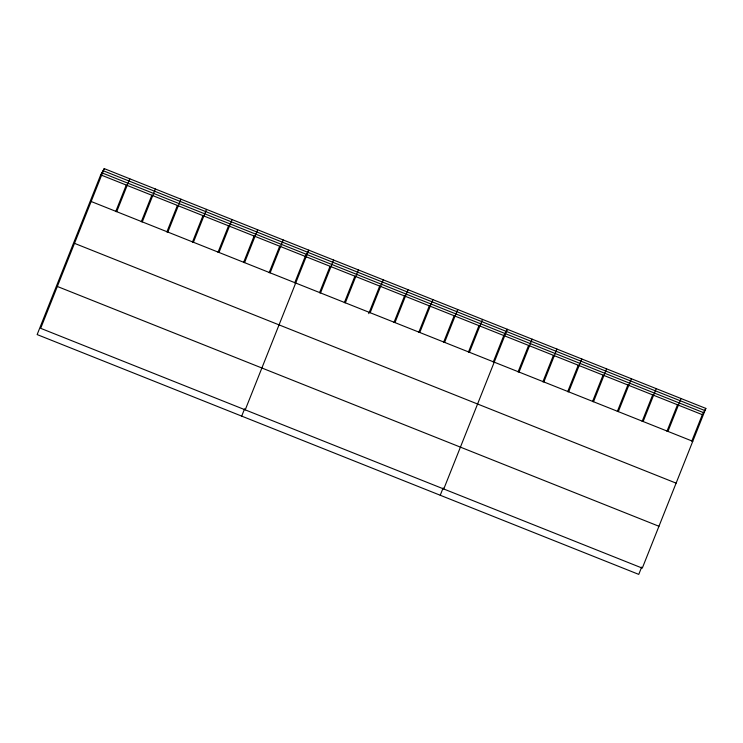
<?xml version="1.0" encoding="UTF-8"?>
<svg xmlns="http://www.w3.org/2000/svg" width="743" height="743" viewBox="0 0 743 743"><rect width="100%" height="100%" fill="white"/><g stroke="black" fill="none" stroke-linecap="round" stroke-linejoin="round"><path stroke-width="1.11" d="M104.234 168.615L40.679 328.322L642.296 568.126L705.85 408.418L104.234 168.615L100.704 174.874L37.15 334.582L638.766 574.385L641.683 567.058M115.722 211.579L126.273 185.072M116.716 211.681L129.802 178.803M141.291 221.776L151.841 195.26M142.284 221.869L155.371 189.001M166.859 231.965L177.41 205.449M167.853 232.067L180.939 199.189M192.428 242.153L202.978 215.646M193.421 242.255L206.508 209.377M217.996 252.351L228.547 225.835M218.99 252.453L232.076 219.575M243.565 262.539L254.115 236.023M244.558 262.641L257.645 229.763M269.133 272.727L279.684 246.221M270.127 272.83L283.213 239.952M241.698 416.117L244.614 408.789M294.702 282.925L305.252 256.409L308.782 250.15L245.227 409.857M319.518 292.816L330.068 266.3M320.521 292.918L333.598 260.041M344.334 302.707L354.885 276.192M345.337 302.81L358.414 269.932M368.732 313.657L379.701 286.083M370.153 312.701L383.23 279.823M393.966 322.49L404.517 295.974M394.97 322.592L408.046 289.714M418.783 332.381L429.333 305.865M419.786 332.483L432.863 299.605M443.599 342.272L454.159 315.766M444.602 342.374L457.679 309.497M468.424 352.163L478.975 325.657M469.418 352.266L482.504 319.388M440.237 495.247L443.144 487.928M493.241 362.055L503.791 335.548L507.32 329.279L443.766 488.987M518.057 371.946L528.607 345.439M519.051 372.048L532.137 339.17M542.873 381.846L553.424 355.33M543.867 381.939L556.953 349.071M567.689 391.737L578.24 365.222M568.683 391.83L581.769 358.962M592.505 401.629L603.056 375.113M593.499 401.731L606.585 368.853M617.322 411.52L627.872 385.004M618.315 411.622L631.401 378.744M642.138 421.411L652.688 394.895M643.132 421.513L656.218 388.635M666.954 431.302L677.505 404.786M667.948 431.404L681.034 398.527M691.77 441.193L702.321 414.678L705.85 408.418M103.073 170.676L704.689 410.489M101.865 172.813L703.482 412.616M100.704 174.874L702.321 414.678M91.148 201.492L692.764 441.296M74.495 243.342L676.111 483.145M57.332 286.464L658.948 526.267"/></g></svg>
